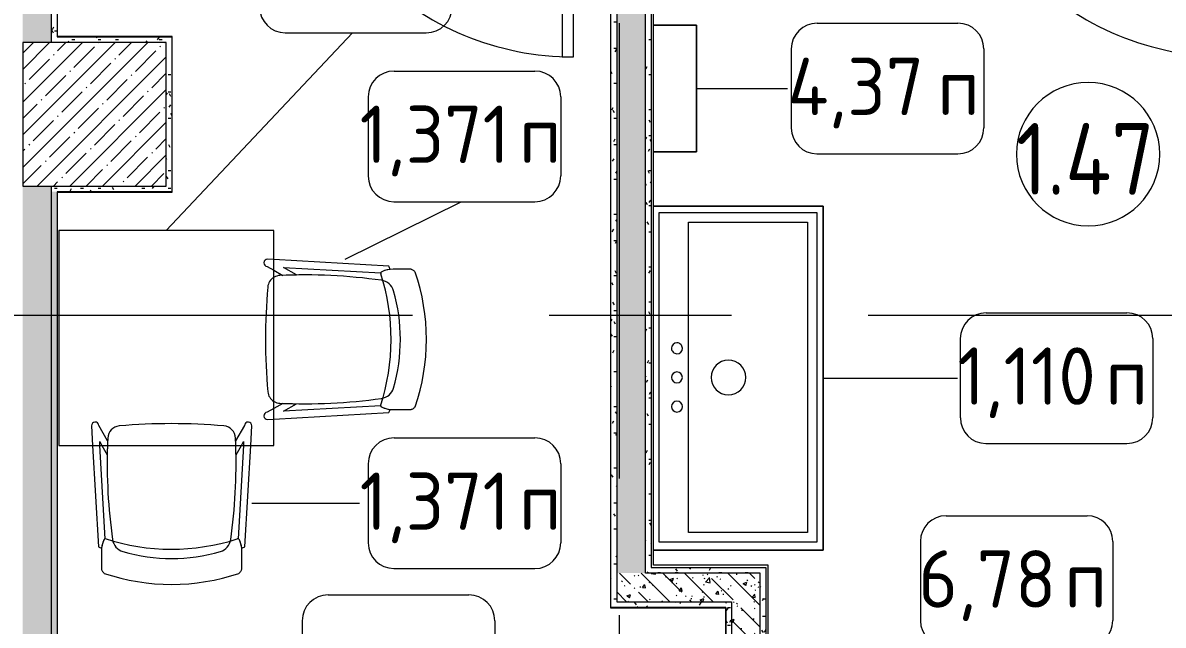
# Model space of a CAD drawing. Header units: millimetres. Extents: x 35840 to 252964, y -8553 to 29000.
# Drawn here: x 78580 to 82555, y 17068 to 19169 of the extents above; entities that cross this region are included whole.
import ezdxf

# ---------------------------------------------------------------- set-up
doc = ezdxf.new("R2010")
doc.units = ezdxf.units.MM
doc.linetypes.add('Осевая', pattern=[3175, 635, -476.25, 1587.5, -476.25])
for name, color, linetype, lineweight in [('A-AREA-IDEN', 7, 'Continuous', 9), ('A-DOOR', 7, 'Continuous', 9), ('A-DOOR-FRAM-2', 7, 'Continuous', 9), ('A-WALL', 7, 'Continuous', 9), ('I-FURN-IDEN', 7, 'Continuous', 9), ('I-WALL', 7, 'Continuous', 9), ('P-SANR-FIXT', 7, 'Continuous', 9), ('P-SANR-FIXT-2', 7, 'Continuous', 13), ('S-COLS', 7, 'Continuous', 9), ('Оси', 7, 'Continuous', 9), ('Оси-2', 7, 'Осевая', 9)]:
    doc.layers.add(name, color=color, linetype=linetype, lineweight=lineweight)
for name, color, linetype, lineweight, true_color in [('A-DOOR-1', 7, 'Continuous', 9, 0xc0c0c0), ('A-DOOR-FRAM-1', 7, 'Continuous', 9, 0xc0c0c0), ('A-WALL-1', 9, 'Continuous', 9, 0x808080), ('A-WALL-FNSH-1', 9, 'Continuous', 9, 0x808080), ('I-FURN-1', 9, 'Continuous', 9, 0x808080)]:
    doc.layers.add(name, color=color, linetype=linetype, lineweight=lineweight, true_color=true_color)
doc.styles.add('GOST Common', font='GOST_Common.ttf', dxfattribs={"height": 200})
doc.styles.add('GOST Common_1', font='GOST_Common.ttf', dxfattribs={"width": 0.9, "height": 250})
pattern_1 = [(135, (600, 0), (-75.43415, -75.43415), [106.68, -17.78, 3.556, -17.78]), (135, (600, 75.39), (-75.43415, -75.43415), []), (50, (600, 0), (127.52922, -11.15758), [13.335, -146.685]), (355, (600, 0), (-24.66966, 133.74002), [10.668, -117.348]), (100.451, (610.63, -0.93), (102.85973, 122.58178), [11.333, -124.663]), (46.184, (600, 35.56), (189.75516, -29.43036), [20.002, -220.027]), (96.636, (615.81, 33.1), (166.1822, 173.1996), [17, -186.995]), (351.184, (600, 35.56), (166.18393, 173.19757), [16.002, -176.022]), (21, (617.78, 26.67), (106.13027, -71.58603), [13.335, -146.685]), (326, (617.78, 26.67), (43.26188, 128.93175), [10.668, -117.348]), (71.451, (626.62, 20.7), (149.39198, 57.34505), [11.333, -124.663]), (37.5, (600, 0), (2.162228, 59.188357), [3.353, -112.573, 3.353, -115.773, -117.792]), (37.5, (600, 0), (2.162228, 59.188357), [-235.052, 3.353, -114.44]), (7.5, (600, 0), (46.773857, 70.126152), [3.353, -64.567, 3.353, -109.906, -44.894]), (7.5, (600, 0), (46.773857, 70.126152), [-181.178, 3.353, -41.542]), (327.5, (560.35, 0), (94.91367, -4.010093), [3.353, -41.097, 3.353, -135.331, -184.023]), (327.5, (560.35, 0), (94.91367, -4.010093), [-183.134, 3.353, -180.67]), (317.5, (542.57, 0), (103.69057, 17.79882), [3.353, -54.432, 3.353, -88.748, -130.683]), (317.5, (542.57, 0), (103.69057, 17.79882), [-149.885, 3.353, -127.33])]
pattern_2 = [(0, (600, 0), (121.92, 30.48), [10.058, -81.382, 10.058, -81.382, -487.68]), (0, (600, 0), (121.92, 30.48), [-182.88, 10.058, -172.822, 10.058, -81.382, -213.36]), (0, (600, 0), (121.92, 30.48), [-457.2, 10.058, -50.902, 10.058, -142.342]), (120, (645.72, 15.24), (-87.356454, 90.345817), [10.058, -81.382, 10.058, -81.382, -487.68]), (120, (645.72, 15.24), (-87.356454, 90.345817), [-182.88, 10.058, -172.822, 10.058, -81.382, -213.36]), (120, (645.72, 15.24), (-87.356454, 90.345817), [-457.2, 10.058, -50.902, 10.058, -142.342]), (240, (660.96, 76.2), (-34.563546, -120.825817), [10.058, -81.382, 10.058, -81.382, -487.68]), (240, (660.96, 76.2), (-34.563546, -120.825817), [-182.88, 10.058, -172.822, 10.058, -81.382, -213.36]), (240, (660.96, 76.2), (-34.563546, -120.825817), [-457.2, 10.058, -50.902, 10.058, -142.342])]

# ---------------------------------------------------------------- blocks, each defined once
blk = doc.blocks.new('110_Дверь_СКБ_1Ст_Внутренняя1 - Д-11п 1100x2100h_кладовые _все__ коридор _между помещениями блока столовой__ моечные _все_ 2-32102277-План расстановки мебели и оборудования 1 этажа в осях 12-23')
at = {"layer": 'A-DOOR'}
h = blk.add_hatch(dxfattribs=at)
h.set_pattern_fill('FP_25', color=256, style=0, pattern_type=2)
h.set_pattern_definition([(135, (1751.41, 114.685), (-14.14214, -14.14214), []), (225, (1751.41, 114.685), (14.14214, -14.14214), [])])
h.paths.add_polyline_path([(562.5, -50), (562.5, 50), (537.5, 50), (537.5, -50)])
at = {"layer": 'A-DOOR-FRAM-2'}
h = blk.add_hatch(dxfattribs=at)
h.set_pattern_fill('FP_26', color=256, style=0, pattern_type=2)
h.set_pattern_definition([(45, (-371.384, 114.685), (-14.1421, 14.1421), []), (135, (-371.384, 114.685), (-14.1421, -14.1421), [])])
h.paths.add_polyline_path([(-512.5, -50), (-512.5, 50), (-537.5, 50), (-537.5, -50)])
at = {"layer": 'A-DOOR-1'}
for p, q in [((-487.5, 1050), (-487.5, 50)), ((-447.5, 1050), (-487.5, 1050)), ((-447.5, 50), (-447.5, 1050)), ((-487.5, 50), (-447.5, 50))]:
    blk.add_line(p, q, dxfattribs=at)
blk.add_arc((-487.5, 50), 1000, 360, 90, dxfattribs=at)
at = {"layer": 'A-DOOR-FRAM-1'}
for p, q in [((-497.5, 58), (-567.5, 58)), ((-567.5, 58), (-567.5, 50)), ((-567.5, 50), (-497.5, 50)), ((-512.5, 50), (-537.5, 50)), ((-537.5, 50), (-537.5, -50)), ((-487.5, 50), (-512.5, 50)), ((-512.5, 50), (-512.5, -30)), ((-512.5, -50), (-512.5, 50)), ((-497.5, 50), (-512.5, 50)), ((-512.5, 50), (-512.5, 49)), ((-512.5, 49), (-497.5, 49)), ((-497.5, 50), (-497.5, 58)), ((-497.5, 49), (-497.5, 50)), ((-487.5, 10), (-487.5, 50)), ((512.5, 50), (512.5, 10)), ((537.5, 50), (512.5, 50)), ((592.5, 58), (522.5, 58)), ((522.5, 58), (522.5, 50)), ((537.5, 50), (522.5, 50)), ((522.5, 50), (522.5, 49)), ((522.5, 50), (592.5, 50)), ((522.5, 49), (537.5, 49)), ((537.5, -30), (537.5, 50)), ((562.5, 50), (537.5, 50)), ((537.5, 50), (537.5, -50)), ((537.5, 49), (537.5, 50)), ((562.5, -50), (562.5, 50)), ((592.5, 50), (592.5, 58)), ((-477.5, 10), (-487.5, 10)), ((-477.5, -30), (-477.5, 10)), ((512.5, 10), (502.5, 10)), ((502.5, 10), (502.5, -30)), ((-512.5, -30), (-477.5, -30)), ((-497.5, -30), (-512.5, -30)), ((-512.5, -30), (-512.5, -50)), ((-497.5, -50), (-497.5, -30)), ((502.5, -30), (537.5, -30)), ((537.5, -30), (522.5, -30)), ((522.5, -30), (522.5, -50)), ((537.5, -50), (537.5, -30)), ((-497.5, -50), (-567.5, -50)), ((-567.5, -50), (-567.5, -58)), ((-567.5, -58), (-497.5, -58)), ((-537.5, -50), (-512.5, -50)), ((-512.5, -50), (-497.5, -50)), ((-497.5, -58), (-497.5, -50)), ((522.5, -50), (537.5, -50)), ((592.5, -50), (522.5, -50)), ((522.5, -50), (522.5, -58)), ((522.5, -58), (592.5, -58)), ((537.5, -50), (562.5, -50)), ((592.5, -58), (592.5, -50))]:
    blk.add_line(p, q, dxfattribs=at)
blk = doc.blocks.new('BSC_Колонна _Прямоугольная - 500х500-V46-План расстановки мебели и оборудования 1 этажа в осях 12-23')
at = {"layer": 'S-COLS'}
h = blk.add_hatch(dxfattribs=at)
h.set_pattern_fill('FP_73', color=256, style=0, pattern_type=2)
h.set_pattern_definition([(45, (-78230, -18850), (-57.02463, 57.02463), []), (45, (-78172.975, -18850), (-57.02463, 57.02463), [100.806, -20.161, 3.353, -16.808])])
h.paths.add_polyline_path([(-250, -250), (250, -250), (250, 250), (-250, 250)])
for p, q in [((250, 250), (-250, 250)), ((-250, 250), (-250, -250)), ((250, -250), (250, 250)), ((-250, -250), (250, -250))]:
    blk.add_line(p, q, dxfattribs=at)
blk = doc.blocks.new('Стол базовый прямоугольный - 1_374п-25637775-План расстановки мебели и оборудования 1 этажа в осях 12-23')
at = {"layer": 'I-FURN-1'}
for p, q in [((375, 375), (-375, 375)), ((-375, 375), (-375, -375)), ((375, -375), (375, 375)), ((-375, -375), (375, -375))]:
    blk.add_line(p, q, dxfattribs=at)
blk = doc.blocks.new('Chair_1 noor 78578 - 1_371п-25637985-План расстановки мебели и оборудования 1 этажа в осях 12-23')
at = {"layer": 'I-FURN-1'}
for p, q in [((-130.5, 405.7), (-130.5, 344.8)), ((359.1, 344.8), (359.1, 405.7)), ((-141.2, 329.7), (-161.2, -23.5)), ((389.8, -23.5), (369.8, 329.7)), ((-135.8, -23.5), (-117.3, 302)), ((345.9, 302), (364.4, -23.5)), ((-110.2, 8.6), (-128.7, -23.5)), ((357.3, -23.5), (338.8, 8.6)), ((-161.2, -23.5), (-165.1, -92)), ((-128.7, -23.5), (-136.5, -37.1)), ((-136.5, -37.1), (-135.8, -23.5)), ((365.1, -37.1), (357.3, -23.5)), ((364.4, -23.5), (365.1, -37.1)), ((393.7, -92), (389.8, -23.5)), ((-139.7, -93.5), (-108.8, -39.9)), ((337.4, -39.9), (368.3, -93.5))]:
    blk.add_line(p, q, dxfattribs=at)
for centre, radius, start, end in [((114.3, -271.9), 732.8, 71.3174, 108.6833), ((114.3, -239.2), 609.6, 73.8265, 106.1735), ((114.3, -279.3), 660.4, 111.7, 112.7563), ((-37.4, 344.8), 93.1, 180, 204.9864), ((-37.4, 344.8), 93.1, 186.4785, 204.9864), ((114.3, -408), 746, 71.9445, 107.8276), ((-41.4, 297.5), 50.8, 106.1735, 171.9659), ((270, 297.5), 50.8, 8.0341, 73.8265), ((266, 344.8), 93.1, 334.477, 360), ((266, 344.8), 93.1, 335.0136, 353.5215), ((114.3, -279.3), 660.4, 67.2437, 68.3), ((-116, 308.2), 6.35, 204.9864, 258.4091), ((-116, 308.2), 6.35, 204.9864, 287.8276), ((1798.9, 37.7), 1909.3, 171.9659, 181.8376), ((-1570.3, 37.7), 1909.3, 358.1624, 8.0341), ((344.3, 307.4), 6.35, 281.4186, 334.477), ((344.6, 308.2), 6.35, 281.5909, 335.0136), ((1798.9, 37.7), 1909.3, 180.8761, 181.8373), ((-1570.3, 37.7), 1909.3, 358.1627, 359.1239), ((1798.9, 37.7), 1909.3, 181.8373, 182.3307), ((1798.9, 37.7), 1909.3, 181.8376, 182.6261), ((-1570.3, 37.7), 1909.3, 357.3739, 358.1624), ((-1570.3, 37.7), 1909.3, 357.6693, 358.1627), ((-64, -47.7), 44.5, 182.6261, 265.0912), ((292.6, -47.7), 44.4, 275.9396, 357.3739), ((-152.4, -92.7), 12.7, 176.75, 356.75), ((114.8, 2033.8), 2133.6, 265.0912, 274.9044), ((381, -92.7), 12.7, 183.25, 3.25)]:
    blk.add_arc(centre, radius, start, end, dxfattribs=at)
for points in [[(-120.4, 422.3), (-122, 420.8), (-124.7, 417.8), (-127.8, 413.5), (-129.8, 409.4), (-130.4, 406.9), (-130.5, 405.7)], [(359.1, 405.7), (359, 406.9), (358.4, 409.4), (356.4, 413.5), (353.3, 417.8), (350.6, 420.8), (349, 422.3)]]:
    blk.add_open_spline(points, degree=3, dxfattribs=at)
blk = doc.blocks.new('Chair_1 noor 78578 - 1_371п-V176-План расстановки мебели и оборудования 1 этажа в осях 12-23')
at = {"layer": 'I-FURN-1'}
for p, q in [((-130.5, 405.7), (-130.5, 344.8)), ((359.1, 344.8), (359.1, 405.7)), ((-141.2, 329.7), (-163.9, -70.7)), ((392.5, -70.7), (369.8, 329.7)), ((-136.5, -37.1), (-117.3, 302)), ((345.9, 302), (365.1, -37.1)), ((-110.2, 8.6), (-136.5, -37.1)), ((365.1, -37.1), (338.8, 8.6)), ((-163.9, -70.7), (-165.1, -92)), ((-139.7, -93.5), (-126.6, -70.7)), ((-126.6, -70.7), (-108.8, -39.9)), ((337.4, -39.9), (355.2, -70.7)), ((355.2, -70.7), (368.3, -93.5)), ((393.7, -92), (392.5, -70.7))]:
    blk.add_line(p, q, dxfattribs=at)
for centre, radius, start, end in [((114.3, -271.9), 732.8, 71.3174, 108.6833), ((114.3, -239.2), 609.6, 73.8265, 106.1735), ((114.3, -279.3), 660.4, 111.7, 112.7563), ((-37.4, 344.8), 93.1, 180, 204.9864), ((-37.4, 344.8), 93.1, 186.4785, 204.9864), ((114.3, -408), 746, 71.9445, 107.8276), ((-41.4, 297.5), 50.8, 106.1735, 171.9659), ((270, 297.5), 50.8, 8.0341, 73.8265), ((266, 344.8), 93.1, 334.477, 360), ((266, 344.8), 93.1, 335.0136, 353.5215), ((114.3, -279.3), 660.4, 67.2437, 68.3), ((-116, 308.2), 6.35, 204.9864, 258.4091), ((-116, 308.2), 6.35, 204.9864, 287.8276), ((1798.9, 37.7), 1909.3, 171.9659, 182.6261), ((-1570.3, 37.7), 1909.3, 357.3739, 8.0341), ((344.3, 307.4), 6.35, 281.4186, 334.477), ((344.6, 308.2), 6.35, 281.5909, 335.0136), ((1798.9, 37.7), 1909.3, 180.8761, 182.3307), ((-1570.3, 37.7), 1909.3, 357.6693, 359.1239), ((-64, -47.7), 44.5, 182.6261, 210.1144), ((-64, -47.7), 44.4, 211.291, 265.0912), ((292.6, -47.7), 44.4, 275.9396, 328.6877), ((292.6, -47.7), 44.5, 330.2291, 357.3739), ((-152.4, -92.7), 12.7, 176.75, 356.75), ((114.8, 2033.8), 2133.6, 265.0912, 274.9044), ((381, -92.7), 12.7, 183.25, 3.25)]:
    blk.add_arc(centre, radius, start, end, dxfattribs=at)
for points in [[(-120.4, 422.3), (-122, 420.8), (-124.7, 417.8), (-127.8, 413.5), (-129.8, 409.4), (-130.4, 406.9), (-130.5, 405.7)], [(359.1, 405.7), (359, 406.9), (358.4, 409.4), (356.4, 413.5), (353.3, 417.8), (350.6, 420.8), (349, 422.3)]]:
    blk.add_open_spline(points, degree=3, dxfattribs=at)
blk = doc.blocks.new('Мойка кухонная - Мойка Steel Hammer SH R 5151 GLOWE 6-25638841-План расстановки мебели и оборудования 1 этажа в осях 12-23')
at = {"layer": 'P-SANR-FIXT'}
for p, q in [((-575, 550), (575, 550)), ((-575, 0), (-575, 550)), ((575, 550), (575, 0)), ((-541.6, 516.4), (541.1, 516.4)), ((-541.6, 102.3), (-541.6, 516.4)), ((541.1, 516.4), (541.1, 102.3)), ((541.1, 102.3), (-541.6, 102.3)), ((575, 0), (-575, 0))]:
    blk.add_line(p, q, dxfattribs=at)
for centre, radius, start, end in [((0, 241.3), 60.5, 0, 180), ((0, 241.3), 60.5, 180, 0), ((-101.6, 61.9), 19, 90, 180), ((-101.6, 61.9), 19.1, 0, 90), ((0, 61.9), 19, 0, 180), ((101.6, 61.9), 19.1, 0, 180), ((-101.6, 61.9), 19, 180, 270), ((-101.6, 61.9), 19, 270, 0), ((0, 61.9), 19, 180, 0), ((101.6, 61.9), 19.1, 180, 0)]:
    blk.add_arc(centre, radius, start, end, dxfattribs=at)
blk = doc.blocks.new('Марка_Мебель - В прямоуг_Balcon_Марка-25523697-План расстановки мебели и оборудования 1 этажа в осях 12-23')
at = {"layer": 'I-FURN-IDEN'}
for p, q in [((-2.455, 2.278), (2.455, 2.278)), ((-3.355, 1.378), (-3.355, -1.384)), ((3.355, 1.378), (3.355, -1.378)), ((-2.461, -2.278), (2.455, -2.278))]:
    blk.add_line(p, q, dxfattribs=at)
for centre, radius, start, end in [((-2.455, 1.378), 0.9, 90, 180), ((2.455, 1.378), 0.9, 0, 90), ((-2.461, -1.384), 0.893, 180, 270), ((2.455, -1.378), 0.9, 270, 0)]:
    blk.add_arc(centre, radius, start, end, dxfattribs=at)
blk = doc.blocks.new('Марка_Помещения - Номер-25198446-План расстановки мебели и оборудования 1 этажа в осях 12-23')
at = {"layer": 'A-AREA-IDEN'}
for start, end in [(360, 180), (180, 360)]:
    blk.add_arc((0, 0), 2.5, start, end, dxfattribs=at)

msp = doc.modelspace()

# ---------------------------------------------------------------- hatches: boundary and pattern name
at = {"layer": 'I-WALL'}
h = msp.add_hatch(dxfattribs=at)
h.set_pattern_fill('FP_22', color=256, style=0, pattern_type=2)
h.set_pattern_definition(pattern_1)
h.paths.add_polyline_path([(78579.8, 15150), (78580, 15150.8), (78580, 15650), (78679.8, 15650), (78679.8, 18600), (78580, 18600), (78580, 19100), (78679.8, 19100), (78679.8, 21150), (78579.8, 21150), (78579.8, 15202.2)])
h = msp.add_hatch(dxfattribs=at)
h.set_pattern_fill('FP_85', color=256, style=0, pattern_type=2)
h.set_pattern_definition(pattern_2)
h.paths.add_polyline_path([(78699.8, 19100), (78699.8, 20050), (78679.8, 20050), (78679.8, 19100)])
h = msp.add_hatch(dxfattribs=at)
h.set_pattern_fill('FP_85', color=256, style=0, pattern_type=2)
h.set_pattern_definition(pattern_2)
h.paths.add_polyline_path([(80630, 17150), (80650, 17150), (80650, 20050), (80630, 20050), (80630, 17270.6)])
h = msp.add_hatch(dxfattribs=at)
h.set_pattern_fill('FP_22', color=256, style=0, pattern_type=2)
h.set_pattern_definition(pattern_1)
h.paths.add_polyline_path([(80750, 17250), (80750, 20050), (80650, 20050), (80650, 17250)])
h = msp.add_hatch(dxfattribs=at)
h.set_pattern_fill('FP_85', color=256, style=0, pattern_type=2)
h.set_pattern_definition(pattern_2)
h.paths.add_polyline_path([(80750, 17250), (80770, 17250), (80770, 19730), (80750, 19730), (80750, 17270.6)])
h = msp.add_hatch(dxfattribs=at)
h.set_pattern_fill('FP_85', color=256, style=0, pattern_type=2)
h.set_pattern_definition(pattern_2)
h.paths.add_polyline_path([(79080, 19100), (79100, 19100), (79100, 19120), (78699.8, 19120), (78699.8, 19100), (79022.4, 19100)])
h = msp.add_hatch(dxfattribs=at)
h.set_pattern_fill('FP_85', color=256, style=0, pattern_type=2)
h.set_pattern_definition(pattern_2)
h.paths.add_polyline_path([(79100, 18580), (79100, 19100), (79080, 19100), (79080, 18580)])
h = msp.add_hatch(dxfattribs=at)
h.set_pattern_fill('FP_85', color=256, style=0, pattern_type=2)
h.set_pattern_definition(pattern_2)
h.paths.add_polyline_path([(78699.8, 18580), (79080, 18580), (79080, 18600), (78679.8, 18600), (78679.8, 18580)])
h = msp.add_hatch(dxfattribs=at)
h.set_pattern_fill('FP_85', color=256, style=0, pattern_type=2)
h.set_pattern_definition(pattern_2)
h.paths.add_polyline_path([(78679.8, 15650), (78699.8, 15650), (78699.8, 18580), (78679.8, 18580), (78679.8, 17270.6)])
h = msp.add_hatch(dxfattribs=at)
h.set_pattern_fill('FP_85', color=256, style=0, pattern_type=2)
h.set_pattern_definition(pattern_2)
h.paths.add_polyline_path([(81150, 17250), (81170, 17250), (81170, 17270), (80770, 17270), (80770, 17250)])
h = msp.add_hatch(dxfattribs=at)
h.set_pattern_fill('FP_22', color=256, style=0, pattern_type=2)
h.set_pattern_definition(pattern_1)
h.paths.add_polyline_path([(81150, 17150), (81150, 17250), (80650, 17250), (80650, 17150), (81050, 17150)])
h = msp.add_hatch(dxfattribs=at)
h.set_pattern_fill('FP_85', color=256, style=0, pattern_type=2)
h.set_pattern_definition(pattern_2)
h.paths.add_polyline_path([(81170, 15250), (81170, 17250), (81150, 17250), (81150, 15250)])
h = msp.add_hatch(dxfattribs=at)
h.set_pattern_fill('FP_85', color=256, style=0, pattern_type=2)
h.set_pattern_definition(pattern_2)
h.paths.add_polyline_path([(81029, 17130), (81030, 17130), (81030, 17150), (80630, 17150), (80630, 17130)])
h = msp.add_hatch(dxfattribs=at)
h.set_pattern_fill('FP_85', color=256, style=0, pattern_type=2)
h.set_pattern_definition(pattern_2)
h.paths.add_polyline_path([(81030, 15670), (81050, 15670), (81050, 17150), (81030, 17150), (81030, 15683)])
h = msp.add_hatch(dxfattribs=at)
h.set_pattern_fill('FP_22', color=256, style=0, pattern_type=2)
h.set_pattern_definition(pattern_1)
h.paths.add_polyline_path([(81150, 15250), (81150, 17150), (81050, 17150), (81050, 15250)])

# ---------------------------------------------------------------- linework, layer by layer
at = {"layer": 'A-WALL'}
for p, q in [((78699.8, 20030), (78699.8, 19120)), ((80630, 17150), (80630, 20030)), ((80770, 19730), (80770, 17270)), ((78699.8, 19120), (79100, 19120)), ((79080, 18580), (78699.8, 18580)), ((78699.8, 18580), (78699.8, 15670)), ((80770, 17270), (81170, 17270)), ((81170, 17250), (81170, 15270)), ((81030, 17130), (80630, 17130)), ((81030, 17130), (81030, 15670))]:
    msp.add_line(p, q, dxfattribs=at)
at = {"layer": 'A-WALL-1'}
for p, q in [((78679.8, 19100), (78679.8, 20050)), ((80650, 20050), (80650, 17150)), ((80750, 17250), (80750, 19750)), ((79100, 18580), (79100, 19120)), ((78679.8, 15650), (78679.8, 18600)), ((81150, 17250), (80750, 17250)), ((81150, 15250), (81150, 17250)), ((80650, 17150), (81050, 17150)), ((81050, 17150), (81050, 15650))]:
    msp.add_line(p, q, dxfattribs=at)
at = {"layer": 'A-WALL-FNSH-1'}
for p, q in [((78700.8, 19121), (78700.8, 20029)), ((80629, 20029), (80629, 17129)), ((80778, 17278), (80778, 19722)), ((79101, 19121), (78700.8, 19121)), ((79101, 18579), (79101, 19121)), ((78700.8, 18579), (79101, 18579)), ((78700.8, 15671), (78700.8, 18579)), ((79100, 18580), (79080, 18580)), ((81178, 17278), (80778, 17278)), ((81170, 17270), (81170, 17250)), ((81178, 15278), (81178, 17278)), ((80630, 17130), (80630, 17150)), ((80629, 17129), (81029, 17129)), ((81029, 17129), (81029, 15671))]:
    msp.add_line(p, q, dxfattribs=at)
at = {"layer": 'I-FURN-1'}
for p, q in [((80928.7, 19161.4), (80778, 19161.4)), ((80778, 19161.4), (80928.7, 19161.4)), ((80928.7, 18719.1), (80928.7, 19161.4)), ((80928.7, 19161.4), (80928.7, 18719.1)), ((80778, 18719.1), (80928.7, 18719.1)), ((80928.7, 18719.1), (80778, 18719.1)), ((81370, 18530), (80778, 18530)), ((80778, 18530), (81370, 18530)), ((81370, 17330), (81370, 18530)), ((81370, 18530), (81370, 17330)), ((80777.8, 17330), (81370, 17330)), ((81370, 17330), (80777.8, 17330))]:
    msp.add_line(p, q, dxfattribs=at)
at = {"layer": 'I-FURN-IDEN'}
for p, q in [((79080, 18445), (79729.3, 19134.6)), ((80928.7, 18940.2), (81245.2, 18940.2)), ((79703.5, 18344.6), (80108, 18545.4)), ((81370, 17930), (81837.8, 17930)), ((79378.1, 17493.8), (79754, 17493.8))]:
    msp.add_line(p, q, dxfattribs=at)
at = {"layer": 'Оси'}
msp.add_line((82060, 18150), (84560, 18150), dxfattribs=at)
at = {"layer": 'Оси-2'}
for p, q in [((80660, 593.7), (80660, 24890.1)), ((39140.1, 18150), (82060, 18150))]:
    msp.add_line(p, q, dxfattribs=at)

# ---------------------------------------------------------------- block references
at = {"layer": 'A-AREA-IDEN', "xscale": 99.99999999999993, "yscale": 99.99999999999993, "zscale": 99.99999999999993}
msp.add_blockref('Марка_Помещения - Номер-25198446-План расстановки мебели и оборудования 1 этажа в осях 12-23', (82293.4, 18711), dxfattribs=at)
at = {"layer": 'A-DOOR-1', "rotation": 180}
for p in [(80012.5, 20100), (82292.5, 20100)]:
    msp.add_blockref('110_Дверь_СКБ_1Ст_Внутренняя1 - Д-11п 1100x2100h_кладовые _все__ коридор _между помещениями блока столовой__ моечные _все_ 2-32102277-План расстановки мебели и оборудования 1 этажа в осях 12-23', p, dxfattribs=at)
at = {"layer": 'I-FURN-1'}
for name, p, rotation in [('Стол базовый прямоугольный - 1_374п-25637775-План расстановки мебели и оборудования 1 этажа в осях 12-23', (79080, 18070), 89.9999999999997), ('Chair_1 noor 78578 - 1_371п-V176-План расстановки мебели и оборудования 1 этажа в осях 12-23', (79525.7, 18179.5), 270.0000000000012), ('Chair_1 noor 78578 - 1_371п-25637985-План расстановки мебели и оборудования 1 этажа в осях 12-23', (79213, 17671.5), 180)]:
    msp.add_blockref(name, p, dxfattribs=dict(at, rotation=rotation))
at = {"layer": 'I-FURN-IDEN', "xscale": 99.99999999999993, "yscale": 99.99999999999993, "zscale": 99.99999999999993}
for p in [(79740.8, 19362.3), (81594.2, 18940.2), (80119.5, 18773.1), (82183.3, 17930), (80119.5, 17493.8), (82044, 17222.6), (79889.5, 16946.1)]:
    msp.add_blockref('Марка_Мебель - В прямоуг_Balcon_Марка-25523697-План расстановки мебели и оборудования 1 этажа в осях 12-23', p, dxfattribs=at)
at = {"layer": 'P-SANR-FIXT-2', "rotation": 270.0000000000009}
msp.add_blockref('Мойка кухонная - Мойка Steel Hammer SH R 5151 GLOWE 6-25638841-План расстановки мебели и оборудования 1 этажа в осях 12-23', (80798.2, 17932.5), dxfattribs=at)
at = {"layer": 'S-COLS'}
msp.add_blockref('BSC_Колонна _Прямоугольная - 500х500-V46-План расстановки мебели и оборудования 1 этажа в осях 12-23', (78830, 18850), dxfattribs=at)

# ---------------------------------------------------------------- texts
at = {"layer": 'A-AREA-IDEN', "insert": (82042.5, 18819.6), "char_height": 250, "width": 627.721, "attachment_point": 1, "style": 'GOST Common_1'}
msp.add_mtext('1.47', dxfattribs=at)
at = {"layer": 'I-FURN-IDEN', "char_height": 200, "attachment_point": 1, "style": 'GOST Common'}
for s, insert, width in [('4,37', (81245.2, 19047.3), 633.333), ('\\fGOST Common|b0|i0|c204|p34|;п', (81767.8, 19047.3), 176.371), ('1,371', (79754, 18880.2), 673.417), ('\\fGOST Common|b0|i0|c204|p34|;п', (80309.6, 18880.2), 176.371), ('1,110', (81837.8, 18037.1), 625.316), ('\\fGOST Common|b0|i0|c204|p34|;п', (82353.7, 18037.1), 176.371), ('1,371', (79754, 17600.8), 673.417), ('\\fGOST Common|b0|i0|c204|p34|;п', (80309.6, 17600.8), 176.371), ('6,78', (81701.5, 17329.6), 617.299), ('\\fGOST Common|b0|i0|c204|p34|;п', (82210.8, 17329.6), 176.371)]:
    msp.add_mtext(s, dxfattribs=dict(at, insert=insert, width=width))

doc.saveas('drawing.dxf')
